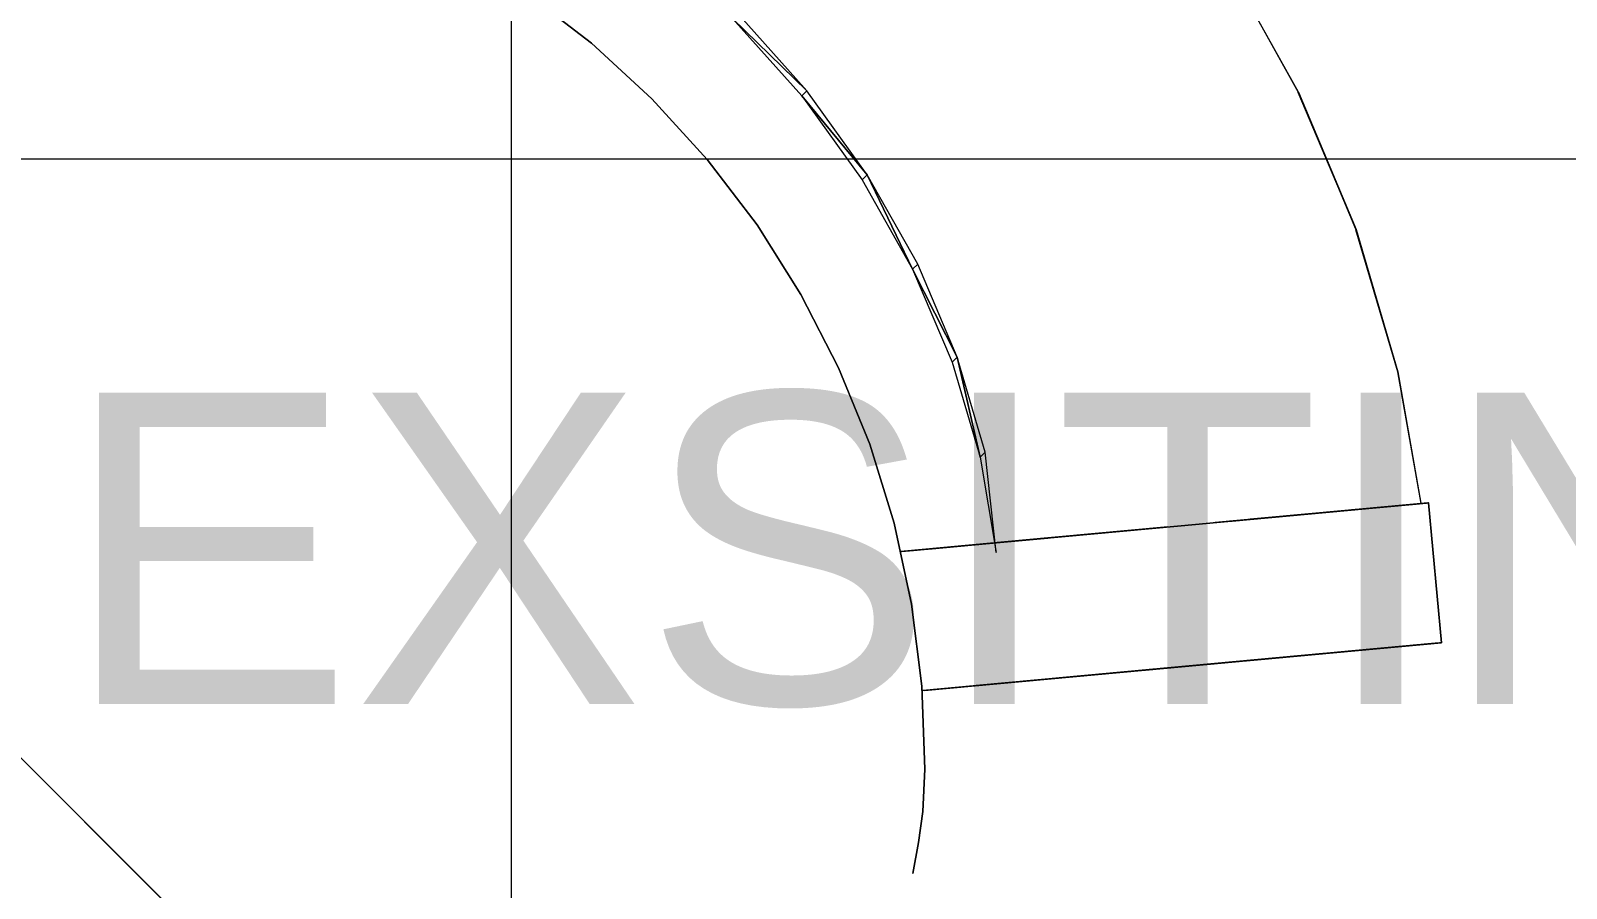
# Model space of a CAD drawing. Extents: x -566 to 72611, y -487 to 32334.
# Drawn here: x 89.18 to 101.5, y 299.29 to 306.17 of the extents above; entities that cross this region are included whole.
import ezdxf

# ---------------------------------------------------------------- set-up
doc = ezdxf.new("R2010")
doc.units = 0
doc.header["$LTSCALE"] = 0.5
doc.header["$MEASUREMENT"] = 0
doc.layers.add('Annotations', color=40, linetype='CONTINUOUS', lineweight=5)
doc.layers.add('floor', color=7, linetype='CONTINUOUS', lineweight=5, true_color=0xcfcfcf)
doc.layers.add('layout', color=7, linetype='CONTINUOUS', lineweight=5, true_color=0xcfcfcf)
doc.styles.get("Standard").update_dxf_attribs({"font": 'arial.ttf'})

msp = doc.modelspace()

# ---------------------------------------------------------------- hatches: boundary and pattern name
at = {"layer": 'floor'}
h = msp.add_hatch(dxfattribs=at)
h.set_pattern_fill('ANSI37', color=256, scale=100, angle=45)
h.set_pattern_definition([(90, (243.028, 267.632), (-12.5, 9e-16), []), (180, (243.028, 267.632), (-9e-16, -12.5), [])])
h.paths.add_polyline_path([(253.46925, 349.5), (154.11744, 349.5), (154.11744, 348.5), (101.14781, 348.5), (101.14781, 349.5), (0, 349.5), (0, 344.5), (36, 344.5, -0.33835703), (0, 308.66941), (0, 308.5), (0, 173.75), (253.46925, 173.75)])
h.paths.add_polyline_path([(36, 344.5), (0, 344.5), (0, 308.66941, 0.33835703)], flags=17)
h.paths.add_polyline_path([(253.46925, 173.75), (0, 173.75), (0, 173.74997), (0, 169.75), (253.46925, 169.75)])
h.paths.add_polyline_path([(253.46925, 169.75), (0, 169.75), (0, 149.21137), (36, 149.21137, -0.33835703), (0, 113.38078), (0, 113.21137), (0, 29.94998), (0, -5), (253.46925, -5)])
h.paths.add_polyline_path([(36, 149.21137), (0, 149.21137), (0, 113.38078, 0.33835703)], flags=17)
h.paths.add_polyline_path([(575.25, 169.75), (510, 169.75), (474.75, 169.75), (327.5, 169.75), (285.46925, 169.75), (285.46925, 165.75), (253.46925, 165.75), (253.46925, -5), (263.99725, -5), (263.99725, 95.99051), (287, 95.99051), (287, 97.5), (292, 97.5), (292, -5), (341.25, -5), (341.25, 13.02988), (341.25012, 15.02988), (346.24839, 15.02988, 0.36108524), (374.08728, 41.24999), (346.25012, 41.24999), (346.25012, 42.99999), (341.25, 42.99999), (341.25, 44.99999), (341.25, 97.5), (357.75, 97.5), (405.75, 97.5), (575.25, 97.5)])

# ---------------------------------------------------------------- linework, layer by layer
at = {"layer": 'layout'}
for points in [[(78.73679, 310.69194, -69.73263), (100.47228, 288.95387, -69.72025), (100.47362, 288.95512, -69.73263)], [(99.3511, 305.67429, -67.45901), (99.3511, 305.67429, -67.45901), (98.76776, 306.72062, -67.49301), (99.34901, 305.67483, -67.41885)], [(93.67654, 306.0684, -80.51045), (93.67654, 306.0684, -80.51045), (93.15312, 306.47071, -80.51045), (93.67654, 306.0684, -79.38364)], [(93.15312, 306.47071, -79.38364), (93.15312, 306.47071, -79.38364), (93.67654, 306.0684, -79.38364), (93.15312, 306.47071, -80.51045)], [(94.85029, 306.30687, -76.60426), (94.85029, 306.30687, -76.60426), (94.80946, 306.26623, -77.4938), (95.40689, 305.68453, -76.60138)], [(94.80946, 306.26623, -77.4938), (94.80946, 306.26623, -77.4938), (95.40689, 305.68453, -76.60138), (95.36614, 305.64397, -77.49094)], [(94.16225, 305.62162, -80.51045), (94.16225, 305.62162, -80.51045), (93.67654, 306.0684, -80.51045), (94.16225, 305.62162, -79.38364)], [(93.67654, 306.0684, -79.38364), (93.67654, 306.0684, -79.38364), (94.16225, 305.62162, -79.38364), (93.67654, 306.0684, -80.51045)], [(95.40689, 305.68453, -76.60138), (95.40689, 305.68453, -76.60138), (95.36614, 305.64397, -77.49094), (95.89138, 305.00988, -76.5928)], [(99.34901, 305.67483, -67.41885), (99.34901, 305.67483, -67.41885), (99.81183, 304.57361, -67.37444), (99.3511, 305.67429, -67.45901)], [(99.3511, 305.67429, -67.45901), (99.3511, 305.67429, -67.45901), (99.8141, 304.57255, -67.41459), (99.34967, 305.67209, -67.49924)], [(99.8141, 304.57255, -67.41459), (99.8141, 304.57255, -67.41459), (99.3511, 305.67429, -67.45901), (99.81183, 304.57361, -67.37444)], [(94.60679, 305.13383, -80.51045), (94.60679, 305.13383, -80.51045), (94.16225, 305.62162, -80.51045), (94.60679, 305.13383, -79.38364)], [(94.16225, 305.62162, -79.38364), (94.16225, 305.62162, -79.38364), (94.60679, 305.13383, -79.38364), (94.16225, 305.62162, -80.51045)], [(95.85063, 304.96932, -77.48236), (95.85063, 304.96932, -77.48236), (95.89138, 305.00988, -76.5928), (95.36614, 305.64397, -77.49094)], [(95.00667, 304.60855, -80.51045), (95.00667, 304.60855, -80.51045), (94.60679, 305.13383, -80.51045), (95.00667, 304.60855, -79.38364)], [(94.60679, 305.13383, -79.38364), (94.60679, 305.13383, -79.38364), (95.00667, 304.60855, -79.38364), (94.60679, 305.13383, -80.51045)], [(95.85063, 304.96932, -77.48236), (95.85063, 304.96932, -77.48236), (96.25492, 304.25342, -77.46822), (95.89138, 305.00988, -76.5928)], [(96.29567, 304.29398, -76.57867), (96.29567, 304.29398, -76.57867), (95.89138, 305.00988, -76.5928), (96.25492, 304.25342, -77.46822)], [(95.35902, 304.04986, -80.51045), (95.35902, 304.04986, -80.51045), (95.00667, 304.60855, -80.51045), (95.35902, 304.04986, -79.38364)], [(95.00667, 304.60855, -79.38364), (95.00667, 304.60855, -79.38364), (95.35902, 304.04986, -79.38364), (95.00667, 304.60855, -80.51045)], [(99.8141, 304.57255, -67.41459), (99.8141, 304.57255, -67.41459), (100.15074, 303.42956, -67.36029), (99.81275, 304.57026, -67.45481)], [(96.29567, 304.29398, -76.57867), (96.29567, 304.29398, -76.57867), (96.25492, 304.25342, -77.46822), (96.61301, 303.54863, -76.55921)], [(96.57226, 303.50807, -77.44877), (96.57226, 303.50807, -77.44877), (96.61301, 303.54863, -76.55921), (96.25492, 304.25342, -77.46822)], [(95.66108, 303.46176, -80.51045), (95.66108, 303.46176, -80.51045), (95.35902, 304.04986, -80.51045), (95.66108, 303.46176, -79.38364)], [(95.35902, 304.04986, -79.38364), (95.35902, 304.04986, -79.38364), (95.66108, 303.46176, -79.38364), (95.35902, 304.04986, -80.51045)], [(95.91071, 302.8488, -80.51045), (95.91071, 302.8488, -80.51045), (95.66108, 303.46176, -80.51045), (95.91071, 302.8488, -79.38364)], [(95.66108, 303.46176, -79.38364), (95.66108, 303.46176, -79.38364), (95.91071, 302.8488, -79.38364), (95.66108, 303.46176, -80.51045)], [(96.57226, 303.50807, -77.44877), (96.57226, 303.50807, -77.44877), (96.79744, 302.7456, -77.42431), (96.61301, 303.54863, -76.55921)], [(96.83819, 302.78617, -76.53475), (96.83819, 302.78617, -76.53475), (96.61301, 303.54863, -76.55921), (96.79744, 302.7456, -77.42431)], [(100.33725, 302.37263, -67.27966), (100.33725, 302.37263, -67.27966), (100.15074, 303.42956, -67.36029), (100.33484, 302.37453, -67.23956)], [(96.106, 302.21552, -80.51045), (96.106, 302.21552, -80.51045), (95.91071, 302.8488, -80.51045), (96.106, 302.21552, -79.38364)], [(95.91071, 302.8488, -79.38364), (95.91071, 302.8488, -79.38364), (96.106, 302.21552, -79.38364), (95.91071, 302.8488, -80.51045)], [(96.79744, 302.7456, -77.42431), (96.79744, 302.7456, -77.42431), (96.92669, 301.97864, -77.39525), (96.83819, 302.78617, -76.53475)], [(99.89058, 302.33139, -68.59835), (99.89058, 302.33139, -68.59835), (99.8162, 302.32461, -68.82346), (98.68404, 302.22016, -68.75656)], [(98.75041, 302.22633, -68.61022), (98.75041, 302.22633, -68.61022), (99.89058, 302.33139, -68.59835), (98.68404, 302.22016, -68.75656)], [(98.81937, 302.23266, -68.465), (98.81937, 302.23266, -68.465), (99.89058, 302.33139, -68.59835), (98.75041, 302.22633, -68.61022)], [(99.96798, 302.33859, -68.37411), (99.96798, 302.33859, -68.37411), (99.89058, 302.33139, -68.59835), (98.81937, 302.23266, -68.465)], [(98.89101, 302.23925, -68.32092), (98.89101, 302.23925, -68.32092), (99.96798, 302.33859, -68.37411), (98.81937, 302.23266, -68.465)], [(100.04814, 302.34595, -68.15076), (100.04814, 302.34595, -68.15076), (99.96798, 302.33859, -68.37411), (98.89101, 302.23925, -68.32092)], [(98.96528, 302.24613, -68.17802), (98.96528, 302.24613, -68.17802), (100.04814, 302.34595, -68.15076), (98.89101, 302.23925, -68.32092)], [(99.04214, 302.25319, -68.03635), (99.04214, 302.25319, -68.03635), (100.04814, 302.34595, -68.15076), (98.96528, 302.24613, -68.17802)], [(100.13115, 302.35357, -67.92834), (100.13115, 302.35357, -67.92834), (100.04814, 302.34595, -68.15076), (99.04214, 302.25319, -68.03635)], [(99.12161, 302.26055, -67.89597), (99.12161, 302.26055, -67.89597), (100.13115, 302.35357, -67.92834), (99.04214, 302.25319, -68.03635)], [(100.21699, 302.36147, -67.70689), (100.21699, 302.36147, -67.70689), (100.13115, 302.35357, -67.92834), (99.12161, 302.26055, -67.89597)], [(99.20354, 302.26805, -67.7569), (99.20354, 302.26805, -67.7569), (100.21699, 302.36147, -67.70689), (99.12161, 302.26055, -67.89597)], [(99.28809, 302.27586, -67.61917), (99.28809, 302.27586, -67.61917), (100.21699, 302.36147, -67.70689), (99.20354, 302.26805, -67.7569)], [(100.30575, 302.36972, -67.48643), (100.30575, 302.36972, -67.48643), (100.21699, 302.36147, -67.70689), (99.28809, 302.27586, -67.61917)], [(99.37516, 302.2839, -67.48286), (99.37516, 302.2839, -67.48286), (100.30575, 302.36972, -67.48643), (99.28809, 302.27586, -67.61917)], [(100.39724, 302.37816, -67.26699), (100.39724, 302.37816, -67.26699), (100.30575, 302.36972, -67.48643), (99.37516, 302.2839, -67.48286)], [(99.46462, 302.29213, -67.34798), (99.46462, 302.29213, -67.34798), (100.39724, 302.37816, -67.26699), (99.37516, 302.2839, -67.48286)], [(99.55661, 302.30059, -67.21458), (99.55661, 302.30059, -67.21458), (100.39724, 302.37816, -67.26699), (99.46462, 302.29213, -67.34798)], [(100.39599, 302.37803, -67.22689), (100.39599, 302.37803, -67.22689), (100.39724, 302.37816, -67.26699), (99.55661, 302.30059, -67.21458)], [(100.39016, 302.37749, -67.18715), (100.39016, 302.37749, -67.18715), (100.39599, 302.37803, -67.22689), (99.55661, 302.30059, -67.21458)], [(99.65106, 302.30935, -67.0827), (99.65106, 302.30935, -67.0827), (100.39016, 302.37749, -67.18715), (99.55661, 302.30059, -67.21458)], [(100.37991, 302.37654, -67.14822), (100.37991, 302.37654, -67.14822), (100.39016, 302.37749, -67.18715), (99.65106, 302.30935, -67.0827)], [(100.36523, 302.37519, -67.11057), (100.36523, 302.37519, -67.11057), (100.37991, 302.37654, -67.14822), (99.65106, 302.30935, -67.0827)], [(100.34632, 302.37342, -67.07462), (100.34632, 302.37342, -67.07462), (100.36523, 302.37519, -67.11057), (99.65106, 302.30935, -67.0827)], [(99.67809, 302.31179, -67.04916), (99.67809, 302.31179, -67.04916), (100.34632, 302.37342, -67.07462), (99.65106, 302.30935, -67.0827)], [(100.32344, 302.37132, -67.0408), (100.32344, 302.37132, -67.0408), (100.34632, 302.37342, -67.07462), (99.67809, 302.31179, -67.04916)], [(99.7085, 302.31463, -67.01825), (99.7085, 302.31463, -67.01825), (100.32344, 302.37132, -67.0408), (99.67809, 302.31179, -67.04916)], [(100.29692, 302.3689, -67.00951), (100.29692, 302.3689, -67.00951), (100.32344, 302.37132, -67.0408), (99.7085, 302.31463, -67.01825)], [(99.74193, 302.31773, -66.99026), (99.74193, 302.31773, -66.99026), (100.29692, 302.3689, -67.00951), (99.7085, 302.31463, -67.01825)], [(100.26694, 302.36614, -66.98109), (100.26694, 302.36614, -66.98109), (100.29692, 302.3689, -67.00951), (99.74193, 302.31773, -66.99026)], [(99.77806, 302.32105, -66.96545), (99.77806, 302.32105, -66.96545), (100.26694, 302.36614, -66.98109), (99.74193, 302.31773, -66.99026)], [(100.23383, 302.36307, -66.95587), (100.23383, 302.36307, -66.95587), (100.26694, 302.36614, -66.98109), (99.77806, 302.32105, -66.96545)], [(99.81655, 302.32461, -66.94405), (99.81655, 302.32461, -66.94405), (100.23383, 302.36307, -66.95587), (99.77806, 302.32105, -66.96545)], [(100.19804, 302.35974, -66.93417), (100.19804, 302.35974, -66.93417), (100.23383, 302.36307, -66.95587), (99.81655, 302.32461, -66.94405)], [(99.85708, 302.32836, -66.92626), (99.85708, 302.32836, -66.92626), (100.19804, 302.35974, -66.93417), (99.81655, 302.32461, -66.94405)], [(100.17547, 302.35768, -66.92349), (100.17547, 302.35768, -66.92349), (100.19804, 302.35974, -66.93417), (99.85708, 302.32836, -66.92626)], [(99.89921, 302.33223, -66.91227), (99.89921, 302.33223, -66.91227), (100.17547, 302.35768, -66.92349), (99.85708, 302.32836, -66.92626)], [(100.12023, 302.35261, -66.90224), (100.12023, 302.35261, -66.90224), (100.17547, 302.35768, -66.92349), (99.89921, 302.33223, -66.91227)], [(99.9426, 302.33623, -66.90217), (99.9426, 302.33623, -66.90217), (100.12023, 302.35261, -66.90224), (99.89921, 302.33223, -66.91227)], [(99.9426, 302.33623, -66.90217), (99.9426, 302.33623, -66.90217), (100.12023, 302.35261, -66.90224), (100.07605, 302.34854, -66.89612)], [(99.9426, 302.33623, -66.90217), (99.9426, 302.33623, -66.90217), (100.07605, 302.34854, -66.89612), (99.98678, 302.34029, -66.89609)], [(100.03141, 302.34442, -66.89406), (100.03141, 302.34442, -66.89406), (100.07605, 302.34854, -66.89612), (99.98678, 302.34029, -66.89609)], [(100.39724, 302.37816, -67.26699), (100.39724, 302.37816, -67.26699), (100.39599, 302.37803, -67.22689), (100.50068, 301.2561, -67.26699)], [(100.49943, 301.25598, -67.22689), (100.49943, 301.25598, -67.22689), (100.50068, 301.2561, -67.26699), (100.39599, 302.37803, -67.22689)], [(96.24541, 301.56656, -80.51045), (96.24541, 301.56656, -80.51045), (96.106, 302.21552, -80.51045), (96.24541, 301.56656, -79.38364)], [(96.106, 302.21552, -79.38364), (96.106, 302.21552, -79.38364), (96.24541, 301.56656, -79.38364), (96.106, 302.21552, -80.51045)], [(99.8162, 302.32461, -68.82346), (99.8162, 302.32461, -68.82346), (99.74461, 302.31798, -69.04939), (98.4117, 302.19511, -92.37602)], [(98.68404, 302.22016, -68.75656), (98.68404, 302.22016, -68.75656), (99.8162, 302.32461, -68.82346), (98.4117, 302.19511, -92.37602)], [(97.28549, 302.09125, -80.31425), (97.28549, 302.09125, -80.31425), (97.25977, 302.08889, -80.53673), (96.16098, 301.9876, -80.42672)], [(96.18746, 301.99006, -80.19775), (96.18746, 301.99006, -80.19775), (97.28549, 302.09125, -80.31425), (96.16098, 301.9876, -80.42672)], [(96.16935, 301.98836, -85.99404), (96.16935, 301.98836, -85.99404), (97.33078, 302.09542, -86.44029), (96.23276, 301.99421, -86.55701)], [(97.2689, 302.08975, -85.89035), (97.2689, 302.08975, -85.89035), (97.33078, 302.09542, -86.44029), (96.16935, 301.98836, -85.99404)], [(97.31276, 302.0938, -80.09193), (97.31276, 302.0938, -80.09193), (97.28549, 302.09125, -80.31425), (96.18746, 301.99006, -80.19775)], [(96.21543, 301.99259, -79.96895), (96.21543, 301.99259, -79.96895), (97.31276, 302.0938, -80.09193), (96.18746, 301.99006, -80.19775)], [(97.33974, 302.09628, -79.88265), (97.33974, 302.09628, -79.88265), (97.31276, 302.0938, -80.09193), (96.21543, 301.99259, -79.96895)], [(96.24651, 301.99545, -79.72841), (96.24651, 301.99545, -79.72841), (97.33974, 302.09628, -79.88265), (96.21543, 301.99259, -79.96895)], [(96.23276, 301.99421, -86.55701), (96.23276, 301.99421, -86.55701), (97.4, 302.10184, -86.98946), (96.3036, 302.00073, -87.11918)], [(97.33078, 302.09542, -86.44029), (97.33078, 302.09542, -86.44029), (97.4, 302.10184, -86.98946), (96.23276, 301.99421, -86.55701)], [(98.01874, 302.15886, -76.26654), (98.01874, 302.15886, -76.26654), (97.33974, 302.09628, -79.88265), (96.24651, 301.99545, -79.72841)], [(96.93413, 302.0589, -76.06652), (96.93413, 302.0589, -76.06652), (98.01874, 302.15886, -76.26654), (96.24651, 301.99545, -79.72841)], [(96.3036, 302.00073, -87.11918), (96.3036, 302.00073, -87.11918), (97.47651, 302.10889, -87.53776), (96.38187, 302.00793, -87.68047)], [(97.4, 302.10184, -86.98946), (97.4, 302.10184, -86.98946), (97.47651, 302.10889, -87.53776), (96.3036, 302.00073, -87.11918)], [(96.38187, 302.00793, -87.68047), (96.38187, 302.00793, -87.68047), (97.5603, 302.11659, -88.08511), (96.46768, 302.01585, -88.24079)], [(97.47651, 302.10889, -87.53776), (97.47651, 302.10889, -87.53776), (97.5603, 302.11659, -88.08511), (96.38187, 302.00793, -87.68047)], [(96.46768, 302.01585, -88.24079), (96.46768, 302.01585, -88.24079), (97.65134, 302.12497, -88.63142), (96.5609, 302.02446, -88.80004)], [(97.5603, 302.11659, -88.08511), (97.5603, 302.11659, -88.08511), (97.65134, 302.12497, -88.63142), (96.46768, 302.01585, -88.24079)], [(96.5609, 302.02446, -88.80004), (96.5609, 302.02446, -88.80004), (97.74974, 302.13409, -89.17662), (96.66157, 302.03372, -89.35815)], [(97.65134, 302.12497, -88.63142), (97.65134, 302.12497, -88.63142), (97.74974, 302.13409, -89.17662), (96.5609, 302.02446, -88.80004)], [(96.66157, 302.03372, -89.35815), (96.66157, 302.03372, -89.35815), (97.85529, 302.14381, -89.7206), (96.76964, 302.04367, -89.91502)], [(97.74974, 302.13409, -89.17662), (97.74974, 302.13409, -89.17662), (97.85529, 302.14381, -89.7206), (96.66157, 302.03372, -89.35815)], [(96.76964, 302.04367, -89.91502), (96.76964, 302.04367, -89.91502), (97.96845, 302.15419, -90.26526), (96.88477, 302.05433, -90.46875)], [(97.85529, 302.14381, -89.7206), (97.85529, 302.14381, -89.7206), (97.96845, 302.15419, -90.26526), (96.76964, 302.04367, -89.91502)], [(96.88477, 302.05433, -90.46875), (96.88477, 302.05433, -90.46875), (98.08077, 302.16454, -90.79113), (96.99742, 302.0647, -90.99615)], [(97.96845, 302.15419, -90.26526), (97.96845, 302.15419, -90.26526), (98.08077, 302.16454, -90.79113), (96.88477, 302.05433, -90.46875)], [(97.64074, 302.12402, -72.9435), (97.64074, 302.12402, -72.9435), (96.93413, 302.0589, -76.06652), (97.88147, 302.14623, -71.87965)], [(96.99742, 302.0647, -90.99615), (96.99742, 302.0647, -90.99615), (98.1923, 302.17484, -91.31921), (97.10846, 302.07496, -91.52199)], [(98.08077, 302.16454, -90.79113), (98.08077, 302.16454, -90.79113), (98.1923, 302.17484, -91.31921), (96.99742, 302.0647, -90.99615)], [(97.10846, 302.07496, -91.52199), (97.10846, 302.07496, -91.52199), (98.30257, 302.185, -91.8475), (97.21826, 302.08508, -92.04804)], [(98.1923, 302.17484, -91.31921), (98.1923, 302.17484, -91.31921), (98.30257, 302.185, -91.8475), (97.10846, 302.07496, -91.52199)], [(97.21826, 302.08508, -92.04804), (97.21826, 302.08508, -92.04804), (98.4117, 302.19511, -92.37602), (97.32683, 302.09506, -92.57433)], [(98.30257, 302.185, -91.8475), (98.30257, 302.185, -91.8475), (98.4117, 302.19511, -92.37602), (97.21826, 302.08508, -92.04804)], [(96.32806, 300.90698, -80.51045), (96.32806, 300.90698, -80.51045), (96.24541, 301.56656, -80.51045), (96.32806, 300.90698, -79.38364)], [(96.24541, 301.56656, -79.38364), (96.24541, 301.56656, -79.38364), (96.32806, 300.90698, -79.38364), (96.24541, 301.56656, -80.51045)], [(100.15158, 301.2239, -68.15076), (100.15158, 301.2239, -68.15076), (98.99445, 301.11719, -68.32092), (100.07142, 301.21653, -68.37411)], [(99.06872, 301.12408, -68.17802), (99.06872, 301.12408, -68.17802), (98.99445, 301.11719, -68.32092), (100.15158, 301.2239, -68.15076)], [(99.14558, 301.13113, -68.03635), (99.14558, 301.13113, -68.03635), (99.06872, 301.12408, -68.17802), (100.15158, 301.2239, -68.15076)], [(100.23459, 301.23151, -67.92834), (100.23459, 301.23151, -67.92834), (99.14558, 301.13113, -68.03635), (100.15158, 301.2239, -68.15076)], [(99.22505, 301.1385, -67.89597), (99.22505, 301.1385, -67.89597), (99.14558, 301.13113, -68.03635), (100.23459, 301.23151, -67.92834)], [(100.32043, 301.23941, -67.70689), (100.32043, 301.23941, -67.70689), (99.22505, 301.1385, -67.89597), (100.23459, 301.23151, -67.92834)], [(99.30698, 301.14599, -67.7569), (99.30698, 301.14599, -67.7569), (99.22505, 301.1385, -67.89597), (100.32043, 301.23941, -67.70689)], [(99.39153, 301.1538, -67.61917), (99.39153, 301.1538, -67.61917), (99.30698, 301.14599, -67.7569), (100.32043, 301.23941, -67.70689)], [(100.40919, 301.24766, -67.48643), (100.40919, 301.24766, -67.48643), (99.39153, 301.1538, -67.61917), (100.32043, 301.23941, -67.70689)], [(99.4786, 301.16184, -67.48286), (99.4786, 301.16184, -67.48286), (99.39153, 301.1538, -67.61917), (100.40919, 301.24766, -67.48643)], [(100.50068, 301.2561, -67.26699), (100.50068, 301.2561, -67.26699), (99.4786, 301.16184, -67.48286), (100.40919, 301.24766, -67.48643)], [(99.56808, 301.17005, -67.34798), (99.56808, 301.17005, -67.34798), (99.4786, 301.16184, -67.48286), (100.50068, 301.2561, -67.26699)], [(99.66005, 301.17853, -67.21458), (99.66005, 301.17853, -67.21458), (99.56808, 301.17005, -67.34798), (100.50068, 301.2561, -67.26699)], [(100.49943, 301.25598, -67.22689), (100.49943, 301.25598, -67.22689), (99.66005, 301.17853, -67.21458), (100.50068, 301.2561, -67.26699)], [(100.49362, 301.25541, -67.18715), (100.49362, 301.25541, -67.18715), (99.66005, 301.17853, -67.21458), (100.49943, 301.25598, -67.22689)], [(99.7545, 301.18729, -67.0827), (99.7545, 301.18729, -67.0827), (99.66005, 301.17853, -67.21458), (100.49362, 301.25541, -67.18715)], [(100.48335, 301.25448, -67.14822), (100.48335, 301.25448, -67.14822), (99.7545, 301.18729, -67.0827), (100.49362, 301.25541, -67.18715)], [(100.46867, 301.25313, -67.11057), (100.46867, 301.25313, -67.11057), (99.7545, 301.18729, -67.0827), (100.48335, 301.25448, -67.14822)], [(100.44976, 301.25137, -67.07462), (100.44976, 301.25137, -67.07462), (99.7545, 301.18729, -67.0827), (100.46867, 301.25313, -67.11057)], [(99.78153, 301.18973, -67.04916), (99.78153, 301.18973, -67.04916), (99.7545, 301.18729, -67.0827), (100.44976, 301.25137, -67.07462)], [(100.42688, 301.24926, -67.0408), (100.42688, 301.24926, -67.0408), (99.78153, 301.18973, -67.04916), (100.44976, 301.25137, -67.07462)], [(99.81194, 301.19257, -67.01825), (99.81194, 301.19257, -67.01825), (99.78153, 301.18973, -67.04916), (100.42688, 301.24926, -67.0408)], [(100.40036, 301.24684, -67.00951), (100.40036, 301.24684, -67.00951), (99.81194, 301.19257, -67.01825), (100.42688, 301.24926, -67.0408)], [(99.84537, 301.19567, -66.99026), (99.84537, 301.19567, -66.99026), (99.81194, 301.19257, -67.01825), (100.40036, 301.24684, -67.00951)], [(100.37038, 301.24408, -66.98109), (100.37038, 301.24408, -66.98109), (99.84537, 301.19567, -66.99026), (100.40036, 301.24684, -67.00951)], [(99.8815, 301.19899, -66.96545), (99.8815, 301.19899, -66.96545), (99.84537, 301.19567, -66.99026), (100.37038, 301.24408, -66.98109)], [(100.33727, 301.24101, -66.95587), (100.33727, 301.24101, -66.95587), (99.8815, 301.19899, -66.96545), (100.37038, 301.24408, -66.98109)], [(99.92001, 301.20253, -66.94405), (99.92001, 301.20253, -66.94405), (99.8815, 301.19899, -66.96545), (100.33727, 301.24101, -66.95587)], [(100.30148, 301.23768, -66.93417), (100.30148, 301.23768, -66.93417), (99.92001, 301.20253, -66.94405), (100.33727, 301.24101, -66.95587)], [(99.96052, 301.2063, -66.92626), (99.96052, 301.2063, -66.92626), (99.92001, 301.20253, -66.94405), (100.30148, 301.23768, -66.93417)], [(100.27891, 301.23562, -66.92349), (100.27891, 301.23562, -66.92349), (99.96052, 301.2063, -66.92626), (100.30148, 301.23768, -66.93417)], [(100.00265, 301.21017, -66.91226), (100.00265, 301.21017, -66.91226), (99.96052, 301.2063, -66.92626), (100.27891, 301.23562, -66.92349)], [(100.22367, 301.23055, -66.90224), (100.22367, 301.23055, -66.90224), (100.00265, 301.21017, -66.91226), (100.27891, 301.23562, -66.92349)], [(100.04604, 301.21417, -66.90217), (100.04604, 301.21417, -66.90217), (100.00265, 301.21017, -66.91226), (100.22367, 301.23055, -66.90224)], [(100.17949, 301.22648, -66.89612), (100.17949, 301.22648, -66.89612), (100.04604, 301.21417, -66.90217), (100.22367, 301.23055, -66.90224)], [(100.09022, 301.21823, -66.89609), (100.09022, 301.21823, -66.89609), (100.04604, 301.21417, -66.90217), (100.17949, 301.22648, -66.89612)], [(100.13485, 301.22236, -66.89406), (100.13485, 301.22236, -66.89406), (100.09022, 301.21823, -66.89609), (100.17949, 301.22648, -66.89612)], [(100.27891, 301.23562, -66.92349), (100.27891, 301.23562, -66.92349), (100.26347, 301.23417, -66.91623), (100.22367, 301.23055, -66.90224)], [(98.82471, 301.10153, -73.16138), (98.82471, 301.10153, -73.16138), (97.03757, 300.93684, -76.06652), (98.12218, 301.0368, -76.26654)], [(97.74418, 301.00197, -72.9435), (97.74418, 301.00197, -72.9435), (97.03757, 300.93684, -76.06652), (98.82471, 301.10153, -73.16138)], [(97.64384, 300.99272, -93.62756), (97.64384, 300.99272, -93.62756), (97.74876, 301.00239, -94.1545), (98.83492, 301.10252, -93.96294)], [(98.72955, 301.0928, -93.43375), (98.72955, 301.0928, -93.43375), (97.64384, 300.99272, -93.62756), (98.83492, 301.10252, -93.96294)], [(99.06527, 301.12374, -72.09834), (99.06527, 301.12374, -72.09834), (97.74418, 301.00197, -72.9435), (98.82471, 301.10153, -73.16138)], [(97.98491, 301.02417, -71.87965), (97.98491, 301.02417, -71.87965), (97.74418, 301.00197, -72.9435), (99.06527, 301.12374, -72.09834)], [(97.74876, 301.00239, -94.1545), (97.74876, 301.00239, -94.1545), (97.85243, 301.01192, -94.68166), (98.93904, 301.11212, -94.49234)], [(98.83492, 301.10252, -93.96294), (98.83492, 301.10252, -93.96294), (97.74876, 301.00239, -94.1545), (98.93904, 301.11212, -94.49234)], [(97.85243, 301.01192, -94.68166), (97.85243, 301.01192, -94.68166), (97.95495, 301.02139, -95.20904), (99.04193, 301.12157, -95.02197)], [(98.93904, 301.11212, -94.49234), (98.93904, 301.11212, -94.49234), (97.85243, 301.01192, -94.68166), (99.04193, 301.12157, -95.02197)], [(97.95495, 301.02139, -95.20904), (97.95495, 301.02139, -95.20904), (98.05622, 301.03074, -95.73662), (99.14366, 301.13098, -95.5518)], [(99.04193, 301.12157, -95.02197), (99.04193, 301.12157, -95.02197), (97.95495, 301.02139, -95.20904), (99.14366, 301.13098, -95.5518)], [(99.15631, 301.13212, -71.70214), (99.15631, 301.13212, -71.70214), (97.98491, 301.02417, -71.87965), (99.11053, 301.12793, -71.89996)], [(98.03069, 301.02836, -71.67886), (98.03069, 301.02836, -71.67886), (97.98491, 301.02417, -71.87965), (99.15631, 301.13212, -71.70214)], [(99.11053, 301.12793, -71.89996), (99.11053, 301.12793, -71.89996), (97.98491, 301.02417, -71.87965), (99.06527, 301.12374, -72.09834)], [(99.2028, 301.13645, -71.50446), (99.2028, 301.13645, -71.50446), (98.03069, 301.02836, -71.67886), (99.15631, 301.13212, -71.70214)], [(98.07722, 301.03266, -71.47781), (98.07722, 301.03266, -71.47781), (98.03069, 301.02836, -71.67886), (99.2028, 301.13645, -71.50446)], [(98.05622, 301.03074, -95.73662), (98.05622, 301.03074, -95.73662), (98.15624, 301.03996, -96.26441), (99.24413, 301.14026, -96.08183)], [(99.14366, 301.13098, -95.5518), (99.14366, 301.13098, -95.5518), (98.05622, 301.03074, -95.73662), (99.24413, 301.14026, -96.08183)], [(99.24987, 301.14073, -71.30691), (99.24987, 301.14073, -71.30691), (98.07722, 301.03266, -71.47781), (99.2028, 301.13645, -71.50446)], [(98.1244, 301.03699, -71.27691), (98.1244, 301.03699, -71.27691), (98.07722, 301.03266, -71.47781), (99.24987, 301.14073, -71.30691)], [(99.29766, 301.14515, -71.10952), (99.29766, 301.14515, -71.10952), (98.1244, 301.03699, -71.27691), (99.24987, 301.14073, -71.30691)], [(98.17234, 301.04143, -71.07615), (98.17234, 301.04143, -71.07615), (98.1244, 301.03699, -71.27691), (99.29766, 301.14515, -71.10952)], [(98.25516, 301.04908, -96.79295), (98.25516, 301.04908, -96.79295), (99.34322, 301.14938, -96.6115), (98.15624, 301.03996, -96.26441)], [(99.24413, 301.14026, -96.08183), (99.24413, 301.14026, -96.08183), (98.15624, 301.03996, -96.26441), (99.34322, 301.14938, -96.6115)], [(99.34609, 301.14961, -70.91225), (99.34609, 301.14961, -70.91225), (98.17234, 301.04143, -71.07615), (99.29766, 301.14515, -71.10952)], [(98.22093, 301.04592, -70.87553), (98.22093, 301.04592, -70.87553), (98.17234, 301.04143, -71.07615), (99.34609, 301.14961, -70.91225)], [(99.39528, 301.15418, -70.71515), (99.39528, 301.15418, -70.71515), (98.22093, 301.04592, -70.87553), (99.34609, 301.14961, -70.91225)], [(98.27016, 301.05044, -70.67506), (98.27016, 301.05044, -70.67506), (98.22093, 301.04592, -70.87553), (99.39528, 301.15418, -70.71515)], [(99.44501, 301.15872, -70.51819), (99.44501, 301.15872, -70.51819), (98.27016, 301.05044, -70.67506), (99.39528, 301.15418, -70.71515)], [(98.32002, 301.05503, -70.47474), (98.32002, 301.05503, -70.47474), (98.27016, 301.05044, -70.67506), (99.44501, 301.15872, -70.51819)], [(99.49545, 301.16342, -70.32137), (99.49545, 301.16342, -70.32137), (98.32002, 301.05503, -70.47474), (99.44501, 301.15872, -70.51819)], [(98.37063, 301.05973, -70.27457), (98.37063, 301.05973, -70.27457), (98.32002, 301.05503, -70.47474), (99.49545, 301.16342, -70.32137)], [(99.54656, 301.16813, -70.12471), (99.54656, 301.16813, -70.12471), (98.37063, 301.05973, -70.27457), (99.49545, 301.16342, -70.32137)], [(98.42189, 301.06446, -70.07454), (98.42189, 301.06446, -70.07454), (98.37063, 301.05973, -70.27457), (99.54656, 301.16813, -70.12471)], [(99.5983, 301.17291, -69.9282), (99.5983, 301.17291, -69.9282), (98.42189, 301.06446, -70.07454), (99.54656, 301.16813, -70.12471)], [(98.47383, 301.06922, -69.87468), (98.47383, 301.06922, -69.87468), (98.42189, 301.06446, -70.07454), (99.5983, 301.17291, -69.9282)], [(99.65038, 301.17769, -69.73302), (99.65038, 301.17769, -69.73302), (98.47383, 301.06922, -69.87468), (99.5983, 301.17291, -69.9282)], [(98.52638, 301.07404, -69.67496), (98.52638, 301.07404, -69.67496), (98.47383, 301.06922, -69.87468), (99.65038, 301.17769, -69.73302)], [(99.71354, 301.18346, -69.50362), (99.71354, 301.18346, -69.50362), (98.52638, 301.07404, -69.67496), (99.65038, 301.17769, -69.73302)], [(98.57998, 301.07903, -69.47433), (98.57998, 301.07903, -69.47433), (98.52638, 301.07404, -69.67496), (99.71354, 301.18346, -69.50362)], [(99.77933, 301.18952, -69.27612), (99.77933, 301.18952, -69.27612), (98.57998, 301.07903, -69.47433), (99.71354, 301.18346, -69.50362)], [(98.64583, 301.08503, -69.23502), (98.64583, 301.08503, -69.23502), (98.57998, 301.07903, -69.47433), (99.77933, 301.18952, -69.27612)], [(99.84805, 301.19592, -69.04939), (99.84805, 301.19592, -69.04939), (98.64583, 301.08503, -69.23502), (99.77933, 301.18952, -69.27612)], [(98.71518, 301.09149, -68.99538), (98.71518, 301.09149, -68.99538), (98.64583, 301.08503, -69.23502), (99.84805, 301.19592, -69.04939)], [(99.91966, 301.20253, -68.82346), (99.91966, 301.20253, -68.82346), (98.71518, 301.09149, -68.99538), (99.84805, 301.19592, -69.04939)], [(98.78748, 301.0981, -68.75656), (98.78748, 301.0981, -68.75656), (98.71518, 301.09149, -68.99538), (99.91966, 301.20253, -68.82346)], [(99.99402, 301.20933, -68.59835), (99.99402, 301.20933, -68.59835), (98.78748, 301.0981, -68.75656), (99.91966, 301.20253, -68.82346)], [(98.85385, 301.10427, -68.61022), (98.85385, 301.10427, -68.61022), (98.78748, 301.0981, -68.75656), (99.99402, 301.20933, -68.59835)], [(98.92281, 301.1106, -68.465), (98.92281, 301.1106, -68.465), (98.85385, 301.10427, -68.61022), (99.99402, 301.20933, -68.59835)], [(100.07142, 301.21653, -68.37411), (100.07142, 301.21653, -68.37411), (98.92281, 301.1106, -68.465), (99.99402, 301.20933, -68.59835)], [(98.99445, 301.11719, -68.32092), (98.99445, 301.11719, -68.32092), (98.92281, 301.1106, -68.465), (100.07142, 301.21653, -68.37411)], [(96.3362, 300.87215, -86.55701), (96.3362, 300.87215, -86.55701), (96.40704, 300.87867, -87.11918), (97.50344, 300.97978, -86.98946)], [(97.43422, 300.97336, -86.44029), (97.43422, 300.97336, -86.44029), (96.3362, 300.87215, -86.55701), (97.50344, 300.97978, -86.98946)], [(98.12218, 301.0368, -76.26654), (98.12218, 301.0368, -76.26654), (96.34995, 300.87339, -79.72841), (97.4432, 300.9742, -79.88265)], [(97.03757, 300.93684, -76.06652), (97.03757, 300.93684, -76.06652), (96.34995, 300.87339, -79.72841), (98.12218, 301.0368, -76.26654)], [(96.40704, 300.87867, -87.11918), (96.40704, 300.87867, -87.11918), (96.48533, 300.88585, -87.68047), (97.57995, 300.98683, -87.53776)], [(97.50344, 300.97978, -86.98946), (97.50344, 300.97978, -86.98946), (96.40704, 300.87867, -87.11918), (97.57995, 300.98683, -87.53776)], [(96.48533, 300.88585, -87.68047), (96.48533, 300.88585, -87.68047), (96.57112, 300.89379, -88.24079), (97.66374, 300.99453, -88.08511)], [(97.57995, 300.98683, -87.53776), (97.57995, 300.98683, -87.53776), (96.48533, 300.88585, -87.68047), (97.66374, 300.99453, -88.08511)], [(96.57112, 300.89379, -88.24079), (96.57112, 300.89379, -88.24079), (96.66436, 300.90238, -88.80004), (97.75478, 301.00291, -88.63143)], [(97.66374, 300.99453, -88.08511), (97.66374, 300.99453, -88.08511), (96.57112, 300.89379, -88.24079), (97.75478, 301.00291, -88.63143)], [(96.66436, 300.90238, -88.80004), (96.66436, 300.90238, -88.80004), (96.76501, 300.91166, -89.35815), (97.85318, 301.01203, -89.17662)], [(97.75478, 301.00291, -88.63143), (97.75478, 301.00291, -88.63143), (96.66436, 300.90238, -88.80004), (97.85318, 301.01203, -89.17662)], [(96.76501, 300.91166, -89.35815), (96.76501, 300.91166, -89.35815), (96.87308, 300.92162, -89.91502), (97.95873, 301.02175, -89.7206)], [(97.85318, 301.01203, -89.17662), (97.85318, 301.01203, -89.17662), (96.76501, 300.91166, -89.35815), (97.95873, 301.02175, -89.7206)], [(96.87308, 300.92162, -89.91502), (96.87308, 300.92162, -89.91502), (96.98821, 300.93227, -90.46875), (98.07189, 301.03213, -90.26526)], [(97.95873, 301.02175, -89.7206), (97.95873, 301.02175, -89.7206), (96.87308, 300.92162, -89.91502), (98.07189, 301.03213, -90.26526)], [(96.98821, 300.93227, -90.46875), (96.98821, 300.93227, -90.46875), (97.10085, 300.94265, -90.99615), (98.18421, 301.04249, -90.79114)], [(98.07189, 301.03213, -90.26526), (98.07189, 301.03213, -90.26526), (96.98821, 300.93227, -90.46875), (98.18421, 301.04249, -90.79114)], [(97.10085, 300.94265, -90.99615), (97.10085, 300.94265, -90.99615), (97.2119, 300.9529, -91.52199), (98.29574, 301.05278, -91.31921)], [(98.18421, 301.04249, -90.79114), (98.18421, 301.04249, -90.79114), (97.10085, 300.94265, -90.99615), (98.29574, 301.05278, -91.31921)], [(97.2119, 300.9529, -91.52199), (97.2119, 300.9529, -91.52199), (97.3217, 300.96302, -92.04804), (98.40601, 301.06295, -91.8475)], [(98.29574, 301.05278, -91.31921), (98.29574, 301.05278, -91.31921), (97.2119, 300.9529, -91.52199), (98.40601, 301.06295, -91.8475)], [(97.3217, 300.96302, -92.04804), (97.3217, 300.96302, -92.04804), (97.43027, 300.973, -92.57433), (98.51514, 301.07305, -92.37602)], [(98.40601, 301.06295, -91.8475), (98.40601, 301.06295, -91.8475), (97.3217, 300.96302, -92.04804), (98.51514, 301.07305, -92.37602)], [(97.43027, 300.973, -92.57433), (97.43027, 300.973, -92.57433), (97.53767, 300.98294, -93.10083), (98.62291, 301.08297, -92.90478)], [(98.51514, 301.07305, -92.37602), (98.51514, 301.07305, -92.37602), (97.43027, 300.973, -92.57433), (98.62291, 301.08297, -92.90478)], [(97.53767, 300.98294, -93.10083), (97.53767, 300.98294, -93.10083), (97.64384, 300.99272, -93.62756), (98.72955, 301.0928, -93.43375)], [(98.62291, 301.08297, -92.90478), (98.62291, 301.08297, -92.90478), (97.53767, 300.98294, -93.10083), (98.72955, 301.0928, -93.43375)], [(96.35317, 300.24152, -80.51045), (96.35317, 300.24152, -80.51045), (96.32806, 300.90698, -80.51045), (96.35317, 300.24152, -79.38364)], [(96.32806, 300.90698, -79.38364), (96.32806, 300.90698, -79.38364), (96.35317, 300.24152, -79.38364), (96.32806, 300.90698, -80.51045)], [(96.33654, 299.90091, -79.38364), (96.33654, 299.90091, -79.38364), (96.33654, 299.90091, -80.51045), (96.35317, 300.24152, -79.38364)], [(96.35317, 300.24152, -80.51045), (96.35317, 300.24152, -80.51045), (96.35317, 300.24152, -79.38364), (96.33654, 299.90091, -80.51045)], [(96.30286, 299.65201, -79.38364), (96.30286, 299.65201, -79.38364), (96.30286, 299.65201, -80.51045), (96.33654, 299.90091, -79.38364)], [(96.33654, 299.90091, -80.51045), (96.33654, 299.90091, -80.51045), (96.33654, 299.90091, -79.38364), (96.30286, 299.65201, -80.51045)], [(96.2576, 299.40471, -79.38364), (96.2576, 299.40471, -79.38364), (96.2576, 299.40471, -80.51045), (96.30286, 299.65201, -79.38364)], [(96.30286, 299.65201, -80.51045), (96.30286, 299.65201, -80.51045), (96.30286, 299.65201, -79.38364), (96.2576, 299.40471, -80.51045)]]:
    msp.add_3dface(points, dxfattribs=at)

# ---------------------------------------------------------------- texts
at = {"layer": 'Annotations', "insert": (89.43767, 303.26379), "char_height": 2.5, "attachment_point": 1}
msp.add_mtext_dynamic_manual_height_columns('EXSITING FLOOR', width=43.9043512, gutter_width=12.5, heights=[0], dxfattribs=at)

doc.saveas('drawing.dxf')
